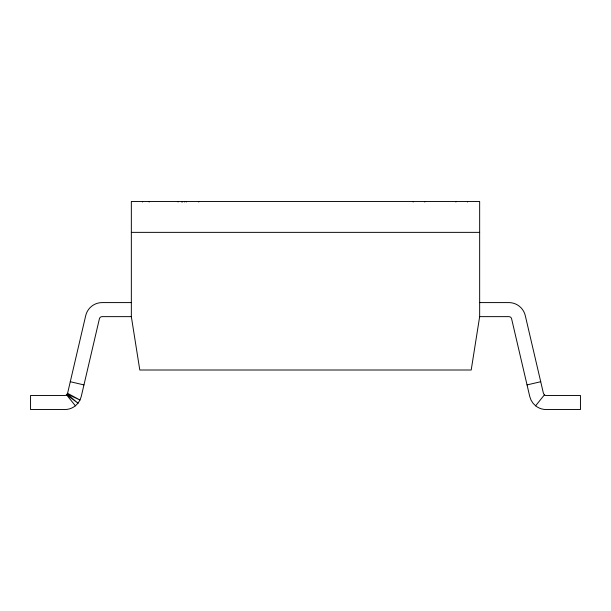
<?xml version="1.0" encoding="UTF-8"?>
<svg xmlns="http://www.w3.org/2000/svg" width="611" height="611" viewBox="0 0 611 611"><rect width="100%" height="100%" fill="white"/><g stroke="black" fill="none" stroke-linecap="round" stroke-linejoin="round"><path stroke-width="0.92" d="M479.658 316.635L471.203 370.006L139.797 370.006L131.342 316.635L131.342 201.462L479.658 201.462L479.658 316.635L508.871 316.635A2.811 2.811 0 0 1 511.606 318.805L529.752 396.508L530.997 400.022L532.983 403.176L535.603 405.819A16.856 16.856 0 0 0 546.165 409.538L580.45 409.538L580.45 395.493L546.165 395.493A2.811 2.811 0 0 1 544.401 394.866L543.423 393.316L525.284 315.612A16.856 16.856 0 0 0 508.871 302.59L479.658 302.59M131.342 316.635L102.129 316.635A2.811 2.811 0 0 0 99.394 318.805L81.248 396.508L80.003 400.022L78.017 403.176L75.397 405.819A16.856 16.856 0 0 1 64.835 409.538L30.55 409.538L30.55 395.493L64.835 395.493A2.811 2.811 0 0 0 66.599 394.866L67.577 393.316L85.716 315.612A16.856 16.856 0 0 1 102.129 302.59L131.342 302.59M535.603 405.819L544.401 394.866M527.041 384.915L540.72 381.722M131.342 232.363L479.658 232.363M70.28 381.722L83.959 384.915M67.577 393.316L80.003 400.022L67.218 394.179L78.017 403.176L66.599 394.866L75.397 405.819M467.522 201.462L467.522 202.027M455.898 201.462L455.898 202.027M424.767 201.462L424.767 202.027M413.151 201.462L413.151 202.027M198.758 201.462L198.758 202.027M186.332 201.462L186.332 202.027M184.69 201.462L184.69 202.027M182.567 201.462L182.567 202.027M181.78 201.462L181.78 202.027M178.053 201.462L178.053 202.027M149.145 201.462L149.145 202.027M142.577 201.462L142.577 202.027"/></g></svg>
